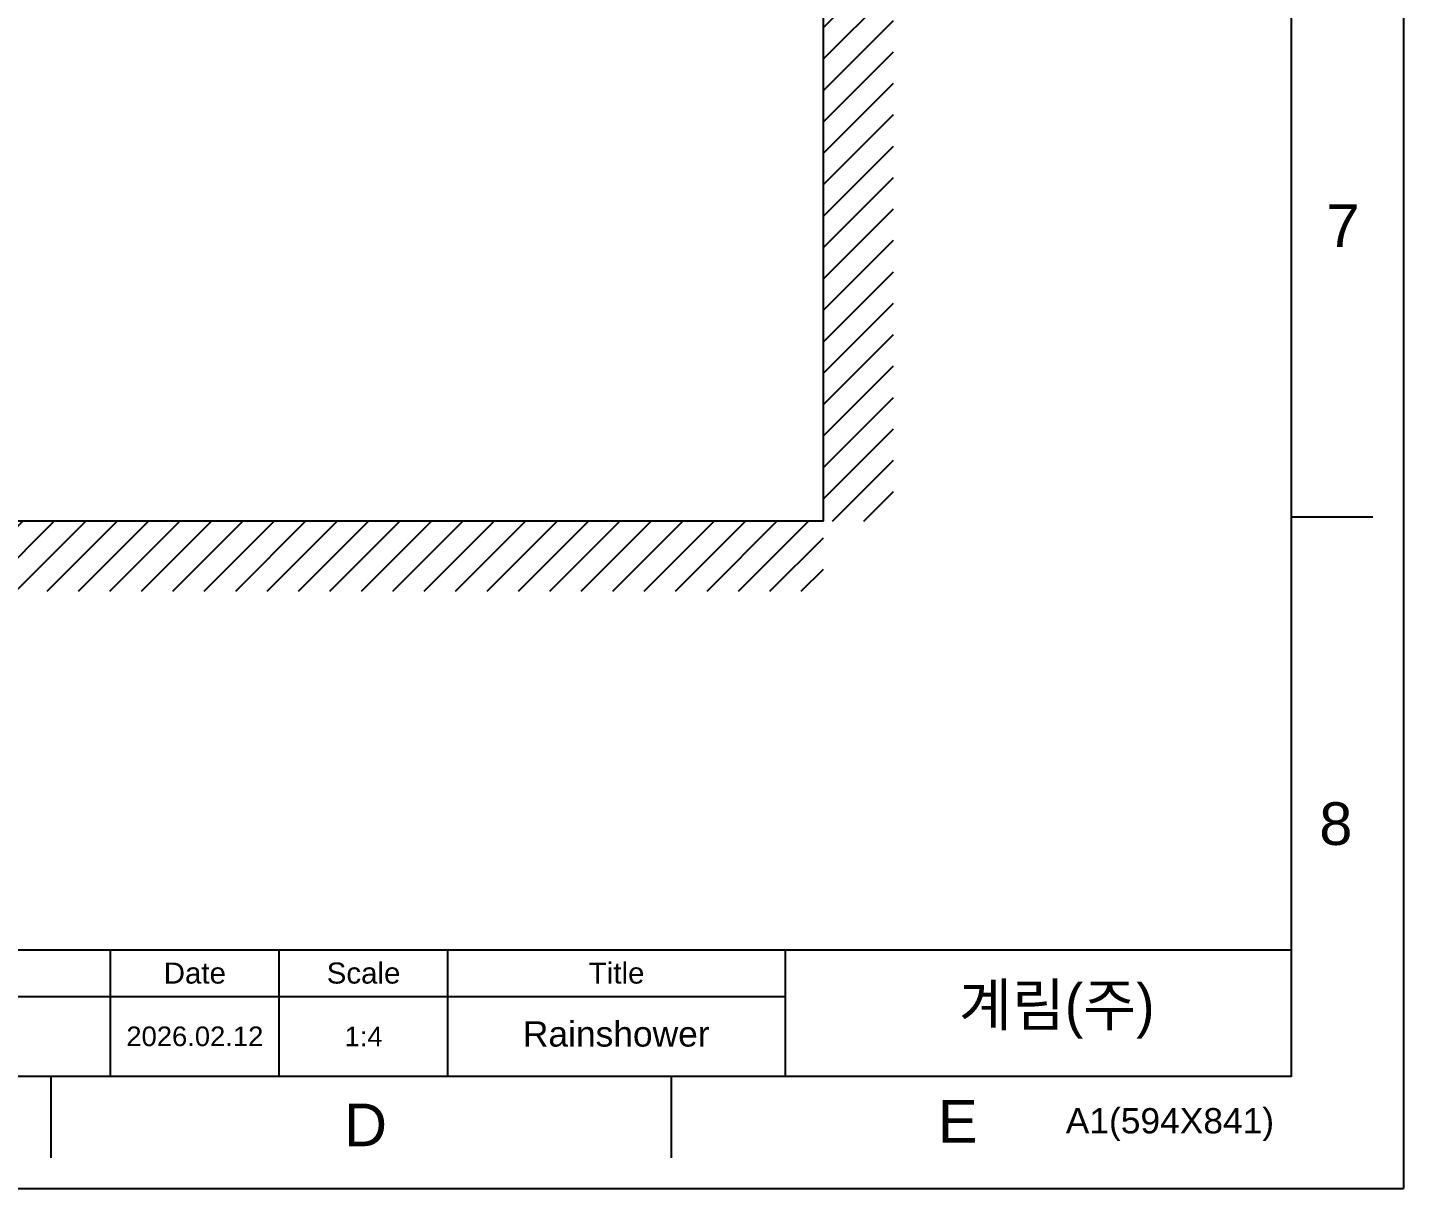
# Model space of a CAD drawing. Header units: millimetres. Extents: x 8883 to 11259, y -10160 to -6800.
# Drawn here: x 10276 to 11259, y -10160 to -9330 of the extents above; entities that cross this region are included whole.
import ezdxf

# ---------------------------------------------------------------- set-up
doc = ezdxf.new("R2010")
doc.units = ezdxf.units.MM
doc.linetypes.add('CENTERX2', pattern=[101.6, 63.5, -12.7, 12.7, -12.7])
for name, color, linetype in [('FORM', 7, 'Continuous'), ('hatch', 2, 'Continuous'), ('TEXT', 2, 'Continuous')]:
    doc.layers.add(name, color=color, linetype=linetype)
doc.styles.add('ARIAL', font='arial.ttf')
doc.styles.get("Standard").update_dxf_attribs({"font": 'arial.ttf'})

msp = doc.modelspace()

# ---------------------------------------------------------------- hatches: boundary and pattern name
at = {"layer": 'hatch'}
h = msp.add_hatch(dxfattribs=at)
h.set_pattern_fill('ANSI31', color=256, scale=5)
h.set_pattern_definition([(45, (-4292.471, -4149.247), (-11.22532, 11.22532), [])])
h.paths.add_polyline_path([(10844.29, -9683.13), (10894.29, -9683.13), (10894.29, -7612.56), (10844.29, -7612.56)])
h = msp.add_hatch(dxfattribs=at)
h.set_pattern_fill('ANSI31', color=256, scale=5)
h.set_pattern_definition([(45, (-3815.67, -4149.247), (-11.22532, 11.22532), [])])
h.paths.add_polyline_path([(10844.29, -9683.13), (9331.37, -9683.13), (9331.37, -9733.13), (10844.29, -9733.13)])

# ---------------------------------------------------------------- linework, layer by layer
for q in [(10844.29, -7541.15), (9331.37, -9683.13)]:
    msp.add_line((10844.29, -9683.13), q)
at = {"layer": 'FORM', "color": 7, "linetype": 'Continuous'}
for p, q in [((11258.73, -6799.88), (11258.73, -10159.88)), ((11178.73, -10079.88), (11178.73, -6879.88)), ((11178.73, -9679.88), (11236.87, -9679.88)), ((10292.35, -10079.89), (10292.35, -10138.04)), ((10735.55, -10079.89), (10735.55, -10138.03)), ((8882.73, -10159.88), (11258.73, -10159.88))]:
    msp.add_line(p, q, dxfattribs=at)
at = {"layer": 'FORM'}
for p, q in [((9548.37, -9989.47), (11178.73, -9989.47)), ((10334.92, -10079.88), (10334.92, -9989.47)), ((10334.92, -10079.88), (10334.92, -9989.47)), ((10334.92, -10079.88), (10334.92, -9989.47)), ((10455.46, -10079.88), (10455.46, -9989.47)), ((10576.01, -10079.88), (10576.01, -9989.47)), ((10817.1, -10079.88), (10817.1, -9989.47)), ((9406.73, -10022.62), (10817.1, -10022.62))]:
    msp.add_line(p, q, dxfattribs=at)
at = {"layer": 'FORM', "linetype": 'Continuous'}
msp.add_line((11178.73, -10079.88), (8962.73, -10079.88), dxfattribs=at)

# ---------------------------------------------------------------- texts
at = {"layer": 'FORM', "char_height": 30.5, "attachment_point": 5}
for s, width, insert in [('7', 200, (11215.53, -9471.95)), ('8', 200, (11210.41, -9899.39)), ('D', 40, (10517.14, -10114.44)), ('E', 40, (10940.32, -10111.9))]:
    msp.add_mtext_dynamic_manual_height_columns(s, width=width, gutter_width=50, heights=[0], dxfattribs=dict(at, insert=insert))
at = {"layer": 'TEXT', "style": 'ARIAL'}
msp.add_text('A1(594X841)', height=18.0816, dxfattribs=at).set_placement((11017.45, -10120.53))
at = {"layer": 'TEXT', "char_height": 15.068, "attachment_point": 5}
for s, width, insert in [('Scale', 120.5442, (10515.74, -10006.05)), ('Title', 241.0884, (10696.55, -10006.05)), ('Date', 120.5442, (10395.19, -10006.05))]:
    msp.add_mtext_dynamic_manual_height_columns(s, width=width, gutter_width=75.34, heights=[0], dxfattribs=dict(at, insert=insert))
at = {"layer": 'TEXT', "linetype": 'CENTERX2', "insert": (11011.03, -10033.22), "char_height": 30.1361, "attachment_point": 5, "style": 'ARIAL'}
msp.add_mtext_dynamic_manual_height_columns('{\\fHYGothic-Medium|b0|i0|c129|p18;계림(주)}', width=361.6327, gutter_width=75.34, heights=[0], dxfattribs=at)
at = {"layer": 'TEXT', "attachment_point": 5, "style": 'ARIAL'}
for s, width, insert, char_height in [('2026.02.12', 120.5442, (10395.19, -10051.25), 14), ('1:4', 120.5442, (10515.74, -10051.25), 14), ('Rainshower', 191.7484, (10696.27, -10049.58), 18.082)]:
    msp.add_mtext_dynamic_manual_height_columns(s, width=width, gutter_width=75.34, heights=[0], dxfattribs=dict(at, insert=insert, char_height=char_height))

doc.saveas('drawing.dxf')
